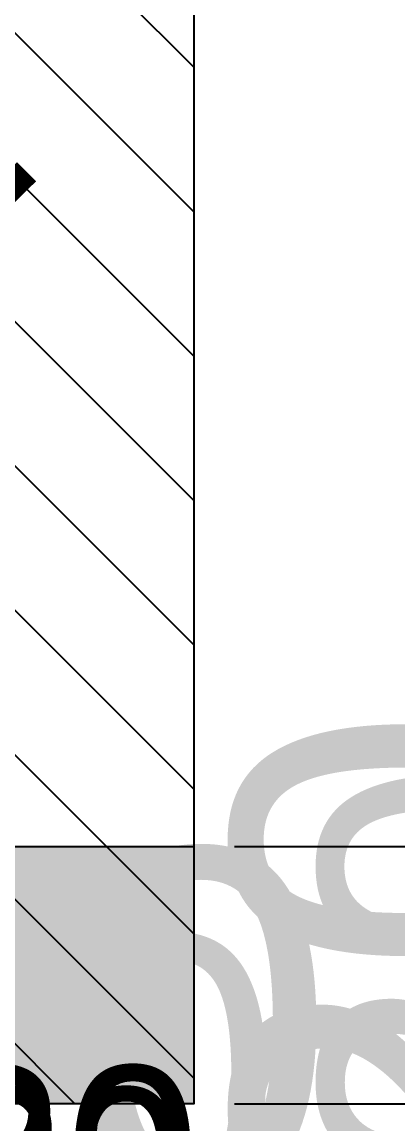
# Model space of a CAD drawing. Header units: millimetres. Extents: x -26398 to 135532, y -376633 to 43268.
# Drawn here: x 18666.3 to 18695.4, y -358682.6 to -358596.9 of the extents above; entities that cross this region are included whole.
import ezdxf

# ---------------------------------------------------------------- set-up
doc = ezdxf.new("R2010")
doc.units = ezdxf.units.MM
for name, color, linetype in [('0 @ 10', 7, 'Continuous'), ('0 @ 4.5', 7, 'Continuous'), ('0 @ 5', 7, 'Continuous'), ('0 @ 8', 7, 'Continuous'), ('DIM', 7, 'Continuous'), ('DIM @ 10', 7, 'Continuous'), ('DIM @ 4.5', 7, 'Continuous'), ('DIM @ 5', 7, 'Continuous'), ('DIM @ 8', 7, 'Continuous'), ('TƯỜNG', 52, 'Continuous')]:
    doc.layers.add(name, color=color, linetype=linetype)
doc.styles.get("Standard").update_dxf_attribs({"font": 'arial.ttf'})
doc.dimstyles.new('SCALE dimmatbang', dxfattribs={"dimscale": 70, "dimtxt": 2.7, "dimasz": 1.4, "dimexe": 1.7, "dimexo": 0.7, "dimtad": 1, "dimtoh": 1, "dimdec": 1, "dimtxsty": 'Standard', "dimblk": 'ARCHTICK', "dimcen": 2.5, "dimclrd": 1, "dimclre": 256, "dimadec": 0, "dimazin": 0, "dimtfac": 1, "dimtdec": 1, "dimtmove": 0, "dimatfit": 3, "dimfxl": 1, "dimarcsym": 0})

# ---------------------------------------------------------------- blocks, each defined once
blk = doc.blocks.new('_ArchTick')
at = {"color": 0, "linetype": 'ByBlock', "const_width": 0.15}
blk.add_lwpolyline([(-0.5, -0.5), (0.5, 0.5)], dxfattribs=at)
blk = doc.blocks.new('*D8852')
at = {"lineweight": -2, "transparency": 16777216}
for p, q in [((18659.598, -358684.152), (18659.598, -358702.58)), ((18679.598, -358684.152), (18679.598, -358702.58))]:
    blk.add_line(p, q, dxfattribs=at)
at = {"color": 1, "lineweight": -2, "transparency": 16777216}
blk.add_line((18659.598, -358694.93), (18679.598, -358694.93), dxfattribs=at)
at = {"layer": 'DEFPOINTS', "color": 0, "transparency": 16777216}
for p in [(18659.598, -358681.002), (18679.598, -358681.002), (18679.598, -358694.93)]:
    blk.add_point(p, dxfattribs=at)
at = {"color": 1, "lineweight": -2, "transparency": 16777216, "xscale": 6.3, "yscale": 6.3, "zscale": 6.3, "rotation": 180}
blk.add_blockref('_ArchTick', (18659.598, -358694.93), dxfattribs=at)
at = {"color": 1, "lineweight": -2, "transparency": 16777216, "xscale": 6.3, "yscale": 6.3, "zscale": 6.3}
blk.add_blockref('_ArchTick', (18679.598, -358694.93), dxfattribs=at)
at = {"color": 0, "transparency": 16777216, "insert": (18669.598, -358685.914), "char_height": 12.15, "attachment_point": 5}
blk.add_mtext('20', dxfattribs=at)
blk = doc.blocks.new('*D8853')
at = {"lineweight": -2, "transparency": 16777216}
for p, q in [((18659.598, -358688.002), (18659.598, -358711.93)), ((18679.598, -358688.002), (18679.598, -358711.93))]:
    blk.add_line(p, q, dxfattribs=at)
at = {"color": 1, "lineweight": -2, "transparency": 16777216}
blk.add_line((18659.598, -358694.93), (18679.598, -358694.93), dxfattribs=at)
at = {"layer": 'DEFPOINTS', "color": 0, "transparency": 16777216}
for p in [(18659.598, -358681.002), (18679.598, -358681.002), (18679.598, -358694.93)]:
    blk.add_point(p, dxfattribs=at)
at = {"color": 1, "lineweight": -2, "transparency": 16777216, "xscale": 14, "yscale": 14, "zscale": 14, "rotation": 180}
blk.add_blockref('_ArchTick', (18659.598, -358694.93), dxfattribs=at)
at = {"color": 1, "lineweight": -2, "transparency": 16777216, "xscale": 14, "yscale": 14, "zscale": 14}
blk.add_blockref('_ArchTick', (18679.598, -358694.93), dxfattribs=at)
at = {"color": 0, "transparency": 16777216, "insert": (18669.598, -358674.894), "char_height": 27, "attachment_point": 5}
blk.add_mtext('20', dxfattribs=at)
blk = doc.blocks.new('*D8854')
at = {"lineweight": -2, "transparency": 16777216}
for p, q in [((18659.598, -358686.602), (18659.598, -358708.53)), ((18679.598, -358686.602), (18679.598, -358708.53))]:
    blk.add_line(p, q, dxfattribs=at)
at = {"color": 1, "lineweight": -2, "transparency": 16777216}
blk.add_line((18659.598, -358694.93), (18679.598, -358694.93), dxfattribs=at)
at = {"layer": 'DEFPOINTS', "color": 0, "transparency": 16777216}
for p in [(18659.598, -358681.002), (18679.598, -358681.002), (18679.598, -358694.93)]:
    blk.add_point(p, dxfattribs=at)
at = {"color": 1, "lineweight": -2, "transparency": 16777216, "xscale": 11.2, "yscale": 11.2, "zscale": 11.2, "rotation": 180}
blk.add_blockref('_ArchTick', (18659.598, -358694.93), dxfattribs=at)
at = {"color": 1, "lineweight": -2, "transparency": 16777216, "xscale": 11.2, "yscale": 11.2, "zscale": 11.2}
blk.add_blockref('_ArchTick', (18679.598, -358694.93), dxfattribs=at)
at = {"color": 0, "transparency": 16777216, "insert": (18669.598, -358678.901), "char_height": 21.6, "attachment_point": 5}
blk.add_mtext('20', dxfattribs=at)
blk = doc.blocks.new('*D8855')
at = {"lineweight": -2, "transparency": 16777216}
for p, q in [((18659.598, -358684.502), (18659.598, -358703.43)), ((18679.598, -358684.502), (18679.598, -358703.43))]:
    blk.add_line(p, q, dxfattribs=at)
at = {"color": 1, "lineweight": -2, "transparency": 16777216}
blk.add_line((18659.598, -358694.93), (18679.598, -358694.93), dxfattribs=at)
at = {"layer": 'DEFPOINTS', "color": 0, "transparency": 16777216}
for p in [(18659.598, -358681.002), (18679.598, -358681.002), (18679.598, -358694.93)]:
    blk.add_point(p, dxfattribs=at)
at = {"color": 1, "lineweight": -2, "transparency": 16777216, "xscale": 7, "yscale": 7, "zscale": 7, "rotation": 180}
blk.add_blockref('_ArchTick', (18659.598, -358694.93), dxfattribs=at)
at = {"color": 1, "lineweight": -2, "transparency": 16777216, "xscale": 7, "yscale": 7, "zscale": 7}
blk.add_blockref('_ArchTick', (18679.598, -358694.93), dxfattribs=at)
at = {"color": 0, "transparency": 16777216, "insert": (18669.598, -358684.912), "char_height": 13.5, "attachment_point": 5}
blk.add_mtext('20', dxfattribs=at)
blk = doc.blocks.new('*D8856')
at = {"layer": 'DEFPOINTS', "color": 0, "transparency": 16777216}
for p in [(18079.598, -358681.002), (18679.598, -358681.002), (18079.598, -358821.882)]:
    blk.add_point(p, dxfattribs=at)
at = {"layer": 'DIM', "lineweight": -2, "transparency": 16777216}
for p, q in [((18079.598, -358684.152), (18079.598, -358829.532)), ((18679.598, -358684.152), (18679.598, -358829.532))]:
    blk.add_line(p, q, dxfattribs=at)
at = {"layer": 'DIM', "color": 1, "lineweight": -2, "transparency": 16777216}
blk.add_line((18679.598, -358821.882), (18079.598, -358821.882), dxfattribs=at)
at = {"layer": 'DIM', "color": 1, "lineweight": -2, "transparency": 16777216, "xscale": 6.3, "yscale": 6.3, "zscale": 6.3, "rotation": 180}
blk.add_blockref('_ArchTick', (18079.598, -358821.882), dxfattribs=at)
at = {"layer": 'DIM', "color": 1, "lineweight": -2, "transparency": 16777216, "xscale": 6.3, "yscale": 6.3, "zscale": 6.3}
blk.add_blockref('_ArchTick', (18679.598, -358821.882), dxfattribs=at)
at = {"layer": 'DIM', "color": 0, "transparency": 16777216, "insert": (18379.598, -358812.866), "char_height": 12.15, "attachment_point": 5}
blk.add_mtext('600', dxfattribs=at)
blk = doc.blocks.new('*D8857')
at = {"layer": 'DEFPOINTS', "color": 0, "transparency": 16777216}
for p in [(18079.598, -358681.002), (18679.598, -358681.002), (18079.598, -358821.882)]:
    blk.add_point(p, dxfattribs=at)
at = {"layer": 'DIM', "lineweight": -2, "transparency": 16777216}
for p, q in [((18079.598, -358688.002), (18079.598, -358838.882)), ((18679.598, -358688.002), (18679.598, -358838.882))]:
    blk.add_line(p, q, dxfattribs=at)
at = {"layer": 'DIM', "color": 1, "lineweight": -2, "transparency": 16777216}
blk.add_line((18679.598, -358821.882), (18079.598, -358821.882), dxfattribs=at)
at = {"layer": 'DIM', "color": 1, "lineweight": -2, "transparency": 16777216, "xscale": 14, "yscale": 14, "zscale": 14, "rotation": 180}
blk.add_blockref('_ArchTick', (18079.598, -358821.882), dxfattribs=at)
at = {"layer": 'DIM', "color": 1, "lineweight": -2, "transparency": 16777216, "xscale": 14, "yscale": 14, "zscale": 14}
blk.add_blockref('_ArchTick', (18679.598, -358821.882), dxfattribs=at)
at = {"layer": 'DIM', "color": 0, "transparency": 16777216, "insert": (18379.598, -358801.846), "char_height": 27, "attachment_point": 5}
blk.add_mtext('600', dxfattribs=at)
blk = doc.blocks.new('*D8858')
at = {"layer": 'DEFPOINTS', "color": 0, "transparency": 16777216}
for p in [(18079.598, -358681.002), (18679.598, -358681.002), (18079.598, -358821.882)]:
    blk.add_point(p, dxfattribs=at)
at = {"layer": 'DIM', "lineweight": -2, "transparency": 16777216}
for p, q in [((18079.598, -358686.602), (18079.598, -358835.482)), ((18679.598, -358686.602), (18679.598, -358835.482))]:
    blk.add_line(p, q, dxfattribs=at)
at = {"layer": 'DIM', "color": 1, "lineweight": -2, "transparency": 16777216}
blk.add_line((18679.598, -358821.882), (18079.598, -358821.882), dxfattribs=at)
at = {"layer": 'DIM', "color": 1, "lineweight": -2, "transparency": 16777216, "xscale": 11.2, "yscale": 11.2, "zscale": 11.2, "rotation": 180}
blk.add_blockref('_ArchTick', (18079.598, -358821.882), dxfattribs=at)
at = {"layer": 'DIM', "color": 1, "lineweight": -2, "transparency": 16777216, "xscale": 11.2, "yscale": 11.2, "zscale": 11.2}
blk.add_blockref('_ArchTick', (18679.598, -358821.882), dxfattribs=at)
at = {"layer": 'DIM', "color": 0, "transparency": 16777216, "insert": (18379.598, -358805.854), "char_height": 21.6, "attachment_point": 5}
blk.add_mtext('600', dxfattribs=at)
blk = doc.blocks.new('*D8859')
at = {"layer": 'DEFPOINTS', "color": 0, "transparency": 16777216}
for p in [(18079.598, -358681.002), (18679.598, -358681.002), (18079.598, -358821.882)]:
    blk.add_point(p, dxfattribs=at)
at = {"layer": 'DIM', "lineweight": -2, "transparency": 16777216}
for p, q in [((18079.598, -358684.502), (18079.598, -358830.382)), ((18679.598, -358684.502), (18679.598, -358830.382))]:
    blk.add_line(p, q, dxfattribs=at)
at = {"layer": 'DIM', "color": 1, "lineweight": -2, "transparency": 16777216}
blk.add_line((18679.598, -358821.882), (18079.598, -358821.882), dxfattribs=at)
at = {"layer": 'DIM', "color": 1, "lineweight": -2, "transparency": 16777216, "xscale": 7, "yscale": 7, "zscale": 7, "rotation": 180}
blk.add_blockref('_ArchTick', (18079.598, -358821.882), dxfattribs=at)
at = {"layer": 'DIM', "color": 1, "lineweight": -2, "transparency": 16777216, "xscale": 7, "yscale": 7, "zscale": 7}
blk.add_blockref('_ArchTick', (18679.598, -358821.882), dxfattribs=at)
at = {"layer": 'DIM', "color": 0, "transparency": 16777216, "insert": (18379.598, -358811.864), "char_height": 13.5, "attachment_point": 5}
blk.add_mtext('600', dxfattribs=at)
blk = doc.blocks.new('*D8576')
at = {"layer": 'DEFPOINTS', "color": 0, "transparency": 16777216}
for p in [(18679.598, -358291.002), (18750.836, -358291.002), (18679.598, -358661.002)]:
    blk.add_point(p, dxfattribs=at)
at = {"layer": 'DIM', "lineweight": -2, "transparency": 16777216}
for p, q in [((18682.748, -358291.002), (18758.486, -358291.002)), ((18682.748, -358661.002), (18758.486, -358661.002))]:
    blk.add_line(p, q, dxfattribs=at)
at = {"layer": 'DIM', "color": 1, "lineweight": -2, "transparency": 16777216}
blk.add_line((18750.836, -358661.002), (18750.836, -358291.002), dxfattribs=at)
at = {"layer": 'DIM', "color": 1, "lineweight": -2, "transparency": 16777216, "xscale": 6.3, "yscale": 6.3, "zscale": 6.3}
for p, rotation in [((18750.836, -358291.002), 90), ((18750.836, -358661.002), 270)]:
    blk.add_blockref('_ArchTick', p, dxfattribs=dict(at, rotation=rotation))
at = {"layer": 'DIM', "color": 0, "transparency": 16777216, "insert": (18741.816, -358476.002), "char_height": 12.15, "attachment_point": 5, "rotation": 90}
blk.add_mtext('370', dxfattribs=at)
blk = doc.blocks.new('*D8577')
at = {"layer": 'DEFPOINTS', "color": 0, "transparency": 16777216}
for p in [(18679.598, -358291.002), (18750.836, -358291.002), (18679.598, -358661.002)]:
    blk.add_point(p, dxfattribs=at)
at = {"layer": 'DIM', "lineweight": -2, "transparency": 16777216}
for p, q in [((18686.598, -358291.002), (18767.836, -358291.002)), ((18686.598, -358661.002), (18767.836, -358661.002))]:
    blk.add_line(p, q, dxfattribs=at)
at = {"layer": 'DIM', "color": 1, "lineweight": -2, "transparency": 16777216}
blk.add_line((18750.836, -358661.002), (18750.836, -358291.002), dxfattribs=at)
at = {"layer": 'DIM', "color": 1, "lineweight": -2, "transparency": 16777216, "xscale": 14, "yscale": 14, "zscale": 14}
for p, rotation in [((18750.836, -358291.002), 90), ((18750.836, -358661.002), 270)]:
    blk.add_blockref('_ArchTick', p, dxfattribs=dict(at, rotation=rotation))
at = {"layer": 'DIM', "color": 0, "transparency": 16777216, "insert": (18730.792, -358476.002), "char_height": 27, "attachment_point": 5, "rotation": 90}
blk.add_mtext('370', dxfattribs=at)
blk = doc.blocks.new('*D8578')
at = {"layer": 'DEFPOINTS', "color": 0, "transparency": 16777216}
for p in [(18679.598, -358291.002), (18750.836, -358291.002), (18679.598, -358661.002)]:
    blk.add_point(p, dxfattribs=at)
at = {"layer": 'DIM', "lineweight": -2, "transparency": 16777216}
for p, q in [((18685.198, -358291.002), (18764.436, -358291.002)), ((18685.198, -358661.002), (18764.436, -358661.002))]:
    blk.add_line(p, q, dxfattribs=at)
at = {"layer": 'DIM', "color": 1, "lineweight": -2, "transparency": 16777216}
blk.add_line((18750.836, -358661.002), (18750.836, -358291.002), dxfattribs=at)
at = {"layer": 'DIM', "color": 1, "lineweight": -2, "transparency": 16777216, "xscale": 11.2, "yscale": 11.2, "zscale": 11.2}
for p, rotation in [((18750.836, -358291.002), 90), ((18750.836, -358661.002), 270)]:
    blk.add_blockref('_ArchTick', p, dxfattribs=dict(at, rotation=rotation))
at = {"layer": 'DIM', "color": 0, "transparency": 16777216, "insert": (18734.801, -358476.002), "char_height": 21.6, "attachment_point": 5, "rotation": 90}
blk.add_mtext('370', dxfattribs=at)
blk = doc.blocks.new('*D8579')
at = {"layer": 'DEFPOINTS', "color": 0, "transparency": 16777216}
for p in [(18679.598, -358291.002), (18750.836, -358291.002), (18679.598, -358661.002)]:
    blk.add_point(p, dxfattribs=at)
at = {"layer": 'DIM', "lineweight": -2, "transparency": 16777216}
for p, q in [((18683.098, -358291.002), (18759.336, -358291.002)), ((18683.098, -358661.002), (18759.336, -358661.002))]:
    blk.add_line(p, q, dxfattribs=at)
at = {"layer": 'DIM', "color": 1, "lineweight": -2, "transparency": 16777216}
blk.add_line((18750.836, -358661.002), (18750.836, -358291.002), dxfattribs=at)
at = {"layer": 'DIM', "color": 1, "lineweight": -2, "transparency": 16777216, "xscale": 7, "yscale": 7, "zscale": 7}
for p, rotation in [((18750.836, -358291.002), 90), ((18750.836, -358661.002), 270)]:
    blk.add_blockref('_ArchTick', p, dxfattribs=dict(at, rotation=rotation))
at = {"layer": 'DIM', "color": 0, "transparency": 16777216, "insert": (18740.814, -358476.002), "char_height": 13.5, "attachment_point": 5, "rotation": 90}
blk.add_mtext('370', dxfattribs=at)
blk = doc.blocks.new('*D8580')
at = {"lineweight": -2, "transparency": 16777216}
for p, q in [((18682.748, -358661.002), (18723.997, -358661.002)), ((18682.748, -358681.002), (18723.997, -358681.002))]:
    blk.add_line(p, q, dxfattribs=at)
at = {"color": 1, "lineweight": -2, "transparency": 16777216}
blk.add_line((18716.347, -358681.002), (18716.347, -358661.002), dxfattribs=at)
at = {"layer": 'DEFPOINTS', "color": 0, "transparency": 16777216}
for p in [(18679.598, -358661.002), (18716.347, -358661.002), (18679.598, -358681.002)]:
    blk.add_point(p, dxfattribs=at)
at = {"color": 1, "lineweight": -2, "transparency": 16777216, "xscale": 6.3, "yscale": 6.3, "zscale": 6.3}
for p, rotation in [((18716.347, -358661.002), 90), ((18716.347, -358681.002), 270)]:
    blk.add_blockref('_ArchTick', p, dxfattribs=dict(at, rotation=rotation))
at = {"color": 0, "transparency": 16777216, "insert": (18707.331, -358671.002), "char_height": 12.15, "attachment_point": 5, "rotation": 90}
blk.add_mtext('20', dxfattribs=at)
blk = doc.blocks.new('*D8581')
at = {"lineweight": -2, "transparency": 16777216}
for p, q in [((18686.598, -358661.002), (18733.347, -358661.002)), ((18686.598, -358681.002), (18733.347, -358681.002))]:
    blk.add_line(p, q, dxfattribs=at)
at = {"color": 1, "lineweight": -2, "transparency": 16777216}
blk.add_line((18716.347, -358681.002), (18716.347, -358661.002), dxfattribs=at)
at = {"layer": 'DEFPOINTS', "color": 0, "transparency": 16777216}
for p in [(18679.598, -358661.002), (18716.347, -358661.002), (18679.598, -358681.002)]:
    blk.add_point(p, dxfattribs=at)
at = {"color": 1, "lineweight": -2, "transparency": 16777216, "xscale": 14, "yscale": 14, "zscale": 14}
for p, rotation in [((18716.347, -358661.002), 90), ((18716.347, -358681.002), 270)]:
    blk.add_blockref('_ArchTick', p, dxfattribs=dict(at, rotation=rotation))
at = {"color": 0, "transparency": 16777216, "insert": (18696.312, -358671.002), "char_height": 27, "attachment_point": 5, "rotation": 90}
blk.add_mtext('20', dxfattribs=at)
blk = doc.blocks.new('*D8582')
at = {"lineweight": -2, "transparency": 16777216}
for p, q in [((18685.198, -358661.002), (18729.947, -358661.002)), ((18685.198, -358681.002), (18729.947, -358681.002))]:
    blk.add_line(p, q, dxfattribs=at)
at = {"color": 1, "lineweight": -2, "transparency": 16777216}
blk.add_line((18716.347, -358681.002), (18716.347, -358661.002), dxfattribs=at)
at = {"layer": 'DEFPOINTS', "color": 0, "transparency": 16777216}
for p in [(18679.598, -358661.002), (18716.347, -358661.002), (18679.598, -358681.002)]:
    blk.add_point(p, dxfattribs=at)
at = {"color": 1, "lineweight": -2, "transparency": 16777216, "xscale": 11.2, "yscale": 11.2, "zscale": 11.2}
for p, rotation in [((18716.347, -358661.002), 90), ((18716.347, -358681.002), 270)]:
    blk.add_blockref('_ArchTick', p, dxfattribs=dict(at, rotation=rotation))
at = {"color": 0, "transparency": 16777216, "insert": (18700.319, -358671.002), "char_height": 21.6, "attachment_point": 5, "rotation": 90}
blk.add_mtext('20', dxfattribs=at)
blk = doc.blocks.new('*D8583')
at = {"lineweight": -2, "transparency": 16777216}
for p, q in [((18683.098, -358661.002), (18724.847, -358661.002)), ((18683.098, -358681.002), (18724.847, -358681.002))]:
    blk.add_line(p, q, dxfattribs=at)
at = {"color": 1, "lineweight": -2, "transparency": 16777216}
blk.add_line((18716.347, -358681.002), (18716.347, -358661.002), dxfattribs=at)
at = {"layer": 'DEFPOINTS', "color": 0, "transparency": 16777216}
for p in [(18679.598, -358661.002), (18716.347, -358661.002), (18679.598, -358681.002)]:
    blk.add_point(p, dxfattribs=at)
at = {"color": 1, "lineweight": -2, "transparency": 16777216, "xscale": 7, "yscale": 7, "zscale": 7}
for p, rotation in [((18716.347, -358661.002), 90), ((18716.347, -358681.002), 270)]:
    blk.add_blockref('_ArchTick', p, dxfattribs=dict(at, rotation=rotation))
at = {"color": 0, "transparency": 16777216, "insert": (18706.329, -358671.002), "char_height": 13.5, "attachment_point": 5, "rotation": 90}
blk.add_mtext('20', dxfattribs=at)
blk = doc.blocks.new('*D8604')
at = {"layer": 'DEFPOINTS', "color": 0, "transparency": 16777216}
for p in [(18679.598, -358281.002), (18809.563, -358281.002), (18679.598, -358681.002)]:
    blk.add_point(p, dxfattribs=at)
at = {"layer": 'DIM', "lineweight": -2, "transparency": 16777216}
for p, q in [((18682.748, -358281.002), (18817.213, -358281.002)), ((18682.748, -358681.002), (18817.213, -358681.002))]:
    blk.add_line(p, q, dxfattribs=at)
at = {"layer": 'DIM', "color": 1, "lineweight": -2, "transparency": 16777216}
blk.add_line((18809.563, -358681.002), (18809.563, -358281.002), dxfattribs=at)
at = {"layer": 'DIM', "color": 1, "lineweight": -2, "transparency": 16777216, "xscale": 6.3, "yscale": 6.3, "zscale": 6.3}
for p, rotation in [((18809.563, -358281.002), 90), ((18809.563, -358681.002), 270)]:
    blk.add_blockref('_ArchTick', p, dxfattribs=dict(at, rotation=rotation))
at = {"layer": 'DIM', "color": 0, "transparency": 16777216, "insert": (18800.547, -358481.002), "char_height": 12.15, "attachment_point": 5, "rotation": 90}
blk.add_mtext('400', dxfattribs=at)
blk = doc.blocks.new('*D8605')
at = {"layer": 'DEFPOINTS', "color": 0, "transparency": 16777216}
for p in [(18679.598, -358281.002), (18809.563, -358281.002), (18679.598, -358681.002)]:
    blk.add_point(p, dxfattribs=at)
at = {"layer": 'DIM', "lineweight": -2, "transparency": 16777216}
for p, q in [((18686.598, -358281.002), (18826.563, -358281.002)), ((18686.598, -358681.002), (18826.563, -358681.002))]:
    blk.add_line(p, q, dxfattribs=at)
at = {"layer": 'DIM', "color": 1, "lineweight": -2, "transparency": 16777216}
blk.add_line((18809.563, -358681.002), (18809.563, -358281.002), dxfattribs=at)
at = {"layer": 'DIM', "color": 1, "lineweight": -2, "transparency": 16777216, "xscale": 14, "yscale": 14, "zscale": 14}
for p, rotation in [((18809.563, -358281.002), 90), ((18809.563, -358681.002), 270)]:
    blk.add_blockref('_ArchTick', p, dxfattribs=dict(at, rotation=rotation))
at = {"layer": 'DIM', "color": 0, "transparency": 16777216, "insert": (18789.527, -358481.002), "char_height": 27, "attachment_point": 5, "rotation": 90}
blk.add_mtext('400', dxfattribs=at)
blk = doc.blocks.new('*D8606')
at = {"layer": 'DEFPOINTS', "color": 0, "transparency": 16777216}
for p in [(18679.598, -358281.002), (18809.563, -358281.002), (18679.598, -358681.002)]:
    blk.add_point(p, dxfattribs=at)
at = {"layer": 'DIM', "lineweight": -2, "transparency": 16777216}
for p, q in [((18685.198, -358281.002), (18823.163, -358281.002)), ((18685.198, -358681.002), (18823.163, -358681.002))]:
    blk.add_line(p, q, dxfattribs=at)
at = {"layer": 'DIM', "color": 1, "lineweight": -2, "transparency": 16777216}
blk.add_line((18809.563, -358681.002), (18809.563, -358281.002), dxfattribs=at)
at = {"layer": 'DIM', "color": 1, "lineweight": -2, "transparency": 16777216, "xscale": 11.2, "yscale": 11.2, "zscale": 11.2}
for p, rotation in [((18809.563, -358281.002), 90), ((18809.563, -358681.002), 270)]:
    blk.add_blockref('_ArchTick', p, dxfattribs=dict(at, rotation=rotation))
at = {"layer": 'DIM', "color": 0, "transparency": 16777216, "insert": (18793.534, -358481.002), "char_height": 21.6, "attachment_point": 5, "rotation": 90}
blk.add_mtext('400', dxfattribs=at)
blk = doc.blocks.new('*D8607')
at = {"layer": 'DEFPOINTS', "color": 0, "transparency": 16777216}
for p in [(18679.598, -358281.002), (18809.563, -358281.002), (18679.598, -358681.002)]:
    blk.add_point(p, dxfattribs=at)
at = {"layer": 'DIM', "lineweight": -2, "transparency": 16777216}
for p, q in [((18683.098, -358281.002), (18818.063, -358281.002)), ((18683.098, -358681.002), (18818.063, -358681.002))]:
    blk.add_line(p, q, dxfattribs=at)
at = {"layer": 'DIM', "color": 1, "lineweight": -2, "transparency": 16777216}
blk.add_line((18809.563, -358681.002), (18809.563, -358281.002), dxfattribs=at)
at = {"layer": 'DIM', "color": 1, "lineweight": -2, "transparency": 16777216, "xscale": 7, "yscale": 7, "zscale": 7}
for p, rotation in [((18809.563, -358281.002), 90), ((18809.563, -358681.002), 270)]:
    blk.add_blockref('_ArchTick', p, dxfattribs=dict(at, rotation=rotation))
at = {"layer": 'DIM', "color": 0, "transparency": 16777216, "insert": (18799.545, -358481.002), "char_height": 13.5, "attachment_point": 5, "rotation": 90}
blk.add_mtext('400', dxfattribs=at)
blk = doc.blocks.new('*D8773')
at = {"layer": 'DEFPOINTS', "color": 0, "transparency": 16777216}
for p in [(18079.598, -358615.552), (18079.598, -358615.552), (18659.598, -358615.552)]:
    blk.add_point(p, dxfattribs=at)
at = {"layer": 'DIM', "lineweight": -2, "transparency": 16777216}
for p, q in [((18079.598, -358608.552), (18079.598, -358598.552)), ((18659.598, -358608.552), (18659.598, -358598.552))]:
    blk.add_line(p, q, dxfattribs=at)
at = {"layer": 'DIM', "color": 1, "lineweight": -2, "transparency": 16777216}
blk.add_line((18659.598, -358615.552), (18079.598, -358615.552), dxfattribs=at)
at = {"layer": 'DIM', "color": 1, "lineweight": -2, "transparency": 16777216, "xscale": 14, "yscale": 14, "zscale": 14, "rotation": 180}
blk.add_blockref('_ArchTick', (18079.598, -358615.552), dxfattribs=at)
at = {"layer": 'DIM', "color": 1, "lineweight": -2, "transparency": 16777216, "xscale": 14, "yscale": 14, "zscale": 14}
blk.add_blockref('_ArchTick', (18659.598, -358615.552), dxfattribs=at)
at = {"layer": 'DIM', "color": 0, "transparency": 16777216, "insert": (18369.598, -358595.517), "char_height": 27, "attachment_point": 5}
blk.add_mtext('580', dxfattribs=at)
blk = doc.blocks.new('*D8652')
at = {"layer": 'DEFPOINTS', "color": 0, "transparency": 16777216}
for p in [(15779.598, -358681.002), (18679.598, -358681.002), (15779.598, -358904.202)]:
    blk.add_point(p, dxfattribs=at)
at = {"layer": 'DIM', "lineweight": -2, "transparency": 16777216}
for p, q in [((15779.598, -358684.152), (15779.598, -358911.852)), ((18679.598, -358684.152), (18679.598, -358911.852))]:
    blk.add_line(p, q, dxfattribs=at)
at = {"layer": 'DIM', "color": 1, "lineweight": -2, "transparency": 16777216}
blk.add_line((18679.598, -358904.202), (15779.598, -358904.202), dxfattribs=at)
at = {"layer": 'DIM', "color": 1, "lineweight": -2, "transparency": 16777216, "xscale": 6.3, "yscale": 6.3, "zscale": 6.3, "rotation": 180}
blk.add_blockref('_ArchTick', (15779.598, -358904.202), dxfattribs=at)
at = {"layer": 'DIM', "color": 1, "lineweight": -2, "transparency": 16777216, "xscale": 6.3, "yscale": 6.3, "zscale": 6.3}
blk.add_blockref('_ArchTick', (18679.598, -358904.202), dxfattribs=at)
at = {"layer": 'DIM', "color": 0, "transparency": 16777216, "insert": (17229.598, -358895.186), "char_height": 12.15, "attachment_point": 5}
blk.add_mtext('2900', dxfattribs=at)
blk = doc.blocks.new('*D8653')
at = {"layer": 'DEFPOINTS', "color": 0, "transparency": 16777216}
for p in [(15779.598, -358681.002), (18679.598, -358681.002), (15779.598, -358904.202)]:
    blk.add_point(p, dxfattribs=at)
at = {"layer": 'DIM', "lineweight": -2, "transparency": 16777216}
for p, q in [((15779.598, -358688.002), (15779.598, -358921.202)), ((18679.598, -358688.002), (18679.598, -358921.202))]:
    blk.add_line(p, q, dxfattribs=at)
at = {"layer": 'DIM', "color": 1, "lineweight": -2, "transparency": 16777216}
blk.add_line((18679.598, -358904.202), (15779.598, -358904.202), dxfattribs=at)
at = {"layer": 'DIM', "color": 1, "lineweight": -2, "transparency": 16777216, "xscale": 14, "yscale": 14, "zscale": 14, "rotation": 180}
blk.add_blockref('_ArchTick', (15779.598, -358904.202), dxfattribs=at)
at = {"layer": 'DIM', "color": 1, "lineweight": -2, "transparency": 16777216, "xscale": 14, "yscale": 14, "zscale": 14}
blk.add_blockref('_ArchTick', (18679.598, -358904.202), dxfattribs=at)
at = {"layer": 'DIM', "color": 0, "transparency": 16777216, "insert": (17229.598, -358884.166), "char_height": 27, "attachment_point": 5}
blk.add_mtext('2900', dxfattribs=at)
blk = doc.blocks.new('*D8654')
at = {"layer": 'DEFPOINTS', "color": 0, "transparency": 16777216}
for p in [(15779.598, -358681.002), (18679.598, -358681.002), (15779.598, -358904.202)]:
    blk.add_point(p, dxfattribs=at)
at = {"layer": 'DIM', "lineweight": -2, "transparency": 16777216}
for p, q in [((15779.598, -358686.602), (15779.598, -358917.802)), ((18679.598, -358686.602), (18679.598, -358917.802))]:
    blk.add_line(p, q, dxfattribs=at)
at = {"layer": 'DIM', "color": 1, "lineweight": -2, "transparency": 16777216}
blk.add_line((18679.598, -358904.202), (15779.598, -358904.202), dxfattribs=at)
at = {"layer": 'DIM', "color": 1, "lineweight": -2, "transparency": 16777216, "xscale": 11.2, "yscale": 11.2, "zscale": 11.2, "rotation": 180}
blk.add_blockref('_ArchTick', (15779.598, -358904.202), dxfattribs=at)
at = {"layer": 'DIM', "color": 1, "lineweight": -2, "transparency": 16777216, "xscale": 11.2, "yscale": 11.2, "zscale": 11.2}
blk.add_blockref('_ArchTick', (18679.598, -358904.202), dxfattribs=at)
at = {"layer": 'DIM', "color": 0, "transparency": 16777216, "insert": (17229.598, -358888.174), "char_height": 21.6, "attachment_point": 5}
blk.add_mtext('2900', dxfattribs=at)
blk = doc.blocks.new('*D8655')
at = {"layer": 'DEFPOINTS', "color": 0, "transparency": 16777216}
for p in [(15779.598, -358681.002), (18679.598, -358681.002), (15779.598, -358904.202)]:
    blk.add_point(p, dxfattribs=at)
at = {"layer": 'DIM', "lineweight": -2, "transparency": 16777216}
for p, q in [((15779.598, -358684.502), (15779.598, -358912.702)), ((18679.598, -358684.502), (18679.598, -358912.702))]:
    blk.add_line(p, q, dxfattribs=at)
at = {"layer": 'DIM', "color": 1, "lineweight": -2, "transparency": 16777216}
blk.add_line((18679.598, -358904.202), (15779.598, -358904.202), dxfattribs=at)
at = {"layer": 'DIM', "color": 1, "lineweight": -2, "transparency": 16777216, "xscale": 7, "yscale": 7, "zscale": 7, "rotation": 180}
blk.add_blockref('_ArchTick', (15779.598, -358904.202), dxfattribs=at)
at = {"layer": 'DIM', "color": 1, "lineweight": -2, "transparency": 16777216, "xscale": 7, "yscale": 7, "zscale": 7}
blk.add_blockref('_ArchTick', (18679.598, -358904.202), dxfattribs=at)
at = {"layer": 'DIM', "color": 0, "transparency": 16777216, "insert": (17229.598, -358894.184), "char_height": 13.5, "attachment_point": 5}
blk.add_mtext('2900', dxfattribs=at)
blk = doc.blocks.new('*U9360')
at = {"layer": '0 @ 10'}
dim = blk.add_linear_dim(base=(18679.598, -358694.93), p1=(18659.598, -358681.002), p2=(18679.598, -358681.002), angle=180, dimstyle='SCALE dimmatbang', override={"dimscale": 10, "dimtix": 0, "dimtofl": 1, "dimtmove": 0, "dimatfit": 3}, dxfattribs=at)
dim.commit()
dim.dimension.update_dxf_attribs({"geometry": '*D8853', "text_midpoint": (18669.598, -358694.93), "dimtype": 128})
at = {"layer": '0 @ 4.5'}
dim = blk.add_linear_dim(base=(18679.598, -358694.93), p1=(18659.598, -358681.002), p2=(18679.598, -358681.002), angle=180, dimstyle='SCALE dimmatbang', override={"dimscale": 4.5, "dimtix": 0, "dimtofl": 1, "dimtmove": 0, "dimatfit": 3}, dxfattribs=at)
dim.commit()
dim.dimension.update_dxf_attribs({"geometry": '*D8852', "text_midpoint": (18669.598, -358694.93), "dimtype": 128})
at = {"layer": '0 @ 5'}
dim = blk.add_linear_dim(base=(18679.598, -358694.93), p1=(18659.598, -358681.002), p2=(18679.598, -358681.002), angle=180, dimstyle='SCALE dimmatbang', override={"dimscale": 5, "dimtix": 0, "dimtofl": 1, "dimtmove": 0, "dimatfit": 3}, dxfattribs=at)
dim.commit()
dim.dimension.update_dxf_attribs({"geometry": '*D8855', "text_midpoint": (18669.598, -358694.93), "dimtype": 128})
at = {"layer": '0 @ 8'}
dim = blk.add_linear_dim(base=(18679.598, -358694.93), p1=(18659.598, -358681.002), p2=(18679.598, -358681.002), angle=180, dimstyle='SCALE dimmatbang', override={"dimscale": 8, "dimtix": 0, "dimtofl": 1, "dimtmove": 0, "dimatfit": 3}, dxfattribs=at)
dim.commit()
dim.dimension.update_dxf_attribs({"geometry": '*D8854', "text_midpoint": (18669.598, -358694.93), "dimtype": 128})
blk = doc.blocks.new('*U9361')
at = {"layer": 'DIM @ 10'}
dim = blk.add_linear_dim(base=(18079.598, -358821.882), p1=(18679.598, -358681.002), p2=(18079.598, -358681.002), angle=180, dimstyle='SCALE dimmatbang', override={"dimscale": 10, "dimtix": 0, "dimtofl": 1, "dimtmove": 0, "dimatfit": 3}, dxfattribs=at)
dim.commit()
dim.dimension.update_dxf_attribs({"geometry": '*D8857', "text_midpoint": (18379.598, -358801.846)})
at = {"layer": 'DIM @ 4.5'}
dim = blk.add_linear_dim(base=(18079.598, -358821.882), p1=(18679.598, -358681.002), p2=(18079.598, -358681.002), angle=180, dimstyle='SCALE dimmatbang', override={"dimscale": 4.5, "dimtix": 0, "dimtofl": 1, "dimtmove": 0, "dimatfit": 3}, dxfattribs=at)
dim.commit()
dim.dimension.update_dxf_attribs({"geometry": '*D8856', "text_midpoint": (18379.598, -358812.866)})
at = {"layer": 'DIM @ 5'}
dim = blk.add_linear_dim(base=(18079.598, -358821.882), p1=(18679.598, -358681.002), p2=(18079.598, -358681.002), angle=180, dimstyle='SCALE dimmatbang', override={"dimscale": 5, "dimtix": 0, "dimtofl": 1, "dimtmove": 0, "dimatfit": 3}, dxfattribs=at)
dim.commit()
dim.dimension.update_dxf_attribs({"geometry": '*D8859', "text_midpoint": (18379.598, -358811.864)})
at = {"layer": 'DIM @ 8'}
dim = blk.add_linear_dim(base=(18079.598, -358821.882), p1=(18679.598, -358681.002), p2=(18079.598, -358681.002), angle=180, dimstyle='SCALE dimmatbang', override={"dimscale": 8, "dimtix": 0, "dimtofl": 1, "dimtmove": 0, "dimatfit": 3}, dxfattribs=at)
dim.commit()
dim.dimension.update_dxf_attribs({"geometry": '*D8858', "text_midpoint": (18379.598, -358805.854)})
blk = doc.blocks.new('*U9367')
at = {"layer": 'DIM @ 10'}
dim = blk.add_linear_dim(base=(18750.836, -358291.002), p1=(18679.598, -358661.002), p2=(18679.598, -358291.002), angle=90, dimstyle='SCALE dimmatbang', override={"dimscale": 10, "dimtix": 0, "dimtofl": 1, "dimtmove": 0, "dimatfit": 3}, dxfattribs=at)
dim.commit()
dim.dimension.update_dxf_attribs({"geometry": '*D8577', "text_midpoint": (18730.792, -358476.002)})
at = {"layer": 'DIM @ 4.5'}
dim = blk.add_linear_dim(base=(18750.836, -358291.002), p1=(18679.598, -358661.002), p2=(18679.598, -358291.002), angle=90, dimstyle='SCALE dimmatbang', override={"dimscale": 4.5, "dimtix": 0, "dimtofl": 1, "dimtmove": 0, "dimatfit": 3}, dxfattribs=at)
dim.commit()
dim.dimension.update_dxf_attribs({"geometry": '*D8576', "text_midpoint": (18741.816, -358476.002)})
at = {"layer": 'DIM @ 5'}
dim = blk.add_linear_dim(base=(18750.836, -358291.002), p1=(18679.598, -358661.002), p2=(18679.598, -358291.002), angle=90, dimstyle='SCALE dimmatbang', override={"dimscale": 5, "dimtix": 0, "dimtofl": 1, "dimtmove": 0, "dimatfit": 3}, dxfattribs=at)
dim.commit()
dim.dimension.update_dxf_attribs({"geometry": '*D8579', "text_midpoint": (18740.814, -358476.002)})
at = {"layer": 'DIM @ 8'}
dim = blk.add_linear_dim(base=(18750.836, -358291.002), p1=(18679.598, -358661.002), p2=(18679.598, -358291.002), angle=90, dimstyle='SCALE dimmatbang', override={"dimscale": 8, "dimtix": 0, "dimtofl": 1, "dimtmove": 0, "dimatfit": 3}, dxfattribs=at)
dim.commit()
dim.dimension.update_dxf_attribs({"geometry": '*D8578', "text_midpoint": (18734.801, -358476.002)})
blk = doc.blocks.new('*U9368')
at = {"layer": '0 @ 10'}
dim = blk.add_linear_dim(base=(18716.347, -358661.002), p1=(18679.598, -358681.002), p2=(18679.598, -358661.002), angle=90, dimstyle='SCALE dimmatbang', override={"dimscale": 10, "dimtix": 0, "dimtofl": 1, "dimtmove": 0, "dimatfit": 3}, dxfattribs=at)
dim.commit()
dim.dimension.update_dxf_attribs({"geometry": '*D8581', "text_midpoint": (18716.347, -358671.002), "dimtype": 128})
at = {"layer": '0 @ 4.5'}
dim = blk.add_linear_dim(base=(18716.347, -358661.002), p1=(18679.598, -358681.002), p2=(18679.598, -358661.002), angle=90, dimstyle='SCALE dimmatbang', override={"dimscale": 4.5, "dimtix": 0, "dimtofl": 1, "dimtmove": 0, "dimatfit": 3}, dxfattribs=at)
dim.commit()
dim.dimension.update_dxf_attribs({"geometry": '*D8580', "text_midpoint": (18716.347, -358671.002), "dimtype": 128})
at = {"layer": '0 @ 5'}
dim = blk.add_linear_dim(base=(18716.347, -358661.002), p1=(18679.598, -358681.002), p2=(18679.598, -358661.002), angle=90, dimstyle='SCALE dimmatbang', override={"dimscale": 5, "dimtix": 0, "dimtofl": 1, "dimtmove": 0, "dimatfit": 3}, dxfattribs=at)
dim.commit()
dim.dimension.update_dxf_attribs({"geometry": '*D8583', "text_midpoint": (18716.347, -358671.002), "dimtype": 128})
at = {"layer": '0 @ 8'}
dim = blk.add_linear_dim(base=(18716.347, -358661.002), p1=(18679.598, -358681.002), p2=(18679.598, -358661.002), angle=90, dimstyle='SCALE dimmatbang', override={"dimscale": 8, "dimtix": 0, "dimtofl": 1, "dimtmove": 0, "dimatfit": 3}, dxfattribs=at)
dim.commit()
dim.dimension.update_dxf_attribs({"geometry": '*D8582', "text_midpoint": (18716.347, -358671.002), "dimtype": 128})
blk = doc.blocks.new('*U9374')
at = {"layer": 'DIM @ 10'}
dim = blk.add_linear_dim(base=(18809.563, -358281.002), p1=(18679.598, -358681.002), p2=(18679.598, -358281.002), angle=90, dimstyle='SCALE dimmatbang', override={"dimscale": 10, "dimtix": 0, "dimtofl": 1, "dimtmove": 0, "dimatfit": 3}, dxfattribs=at)
dim.commit()
dim.dimension.update_dxf_attribs({"geometry": '*D8605', "text_midpoint": (18789.527, -358481.002)})
at = {"layer": 'DIM @ 4.5'}
dim = blk.add_linear_dim(base=(18809.563, -358281.002), p1=(18679.598, -358681.002), p2=(18679.598, -358281.002), angle=90, dimstyle='SCALE dimmatbang', override={"dimscale": 4.5, "dimtix": 0, "dimtofl": 1, "dimtmove": 0, "dimatfit": 3}, dxfattribs=at)
dim.commit()
dim.dimension.update_dxf_attribs({"geometry": '*D8604', "text_midpoint": (18800.547, -358481.002)})
at = {"layer": 'DIM @ 5'}
dim = blk.add_linear_dim(base=(18809.563, -358281.002), p1=(18679.598, -358681.002), p2=(18679.598, -358281.002), angle=90, dimstyle='SCALE dimmatbang', override={"dimscale": 5, "dimtix": 0, "dimtofl": 1, "dimtmove": 0, "dimatfit": 3}, dxfattribs=at)
dim.commit()
dim.dimension.update_dxf_attribs({"geometry": '*D8607', "text_midpoint": (18799.545, -358481.002)})
at = {"layer": 'DIM @ 8'}
dim = blk.add_linear_dim(base=(18809.563, -358281.002), p1=(18679.598, -358681.002), p2=(18679.598, -358281.002), angle=90, dimstyle='SCALE dimmatbang', override={"dimscale": 8, "dimtix": 0, "dimtofl": 1, "dimtmove": 0, "dimatfit": 3}, dxfattribs=at)
dim.commit()
dim.dimension.update_dxf_attribs({"geometry": '*D8606', "text_midpoint": (18793.534, -358481.002)})
blk = doc.blocks.new('*U9397')
at = {"layer": 'DIM @ 10'}
dim = blk.add_linear_dim(base=(18079.598, -358615.552), p1=(18659.598, -358615.552), p2=(18079.598, -358615.552), angle=180, dimstyle='SCALE dimmatbang', override={"dimscale": 10, "dimtix": 0, "dimtofl": 1, "dimtmove": 0, "dimatfit": 3}, dxfattribs=at)
dim.commit()
dim.dimension.update_dxf_attribs({"geometry": '*D8773', "text_midpoint": (18369.598, -358595.517)})
blk = doc.blocks.new('*U9437')
at = {"layer": 'DIM @ 10'}
dim = blk.add_linear_dim(base=(15779.598, -358904.202), p1=(18679.598, -358681.002), p2=(15779.598, -358681.002), angle=180, dimstyle='SCALE dimmatbang', override={"dimscale": 10, "dimtix": 0, "dimtofl": 1, "dimtmove": 0, "dimatfit": 3}, dxfattribs=at)
dim.commit()
dim.dimension.update_dxf_attribs({"geometry": '*D8653', "text_midpoint": (17229.598, -358884.166)})
at = {"layer": 'DIM @ 4.5'}
dim = blk.add_linear_dim(base=(15779.598, -358904.202), p1=(18679.598, -358681.002), p2=(15779.598, -358681.002), angle=180, dimstyle='SCALE dimmatbang', override={"dimscale": 4.5, "dimtix": 0, "dimtofl": 1, "dimtmove": 0, "dimatfit": 3}, dxfattribs=at)
dim.commit()
dim.dimension.update_dxf_attribs({"geometry": '*D8652', "text_midpoint": (17229.598, -358895.186)})
at = {"layer": 'DIM @ 5'}
dim = blk.add_linear_dim(base=(15779.598, -358904.202), p1=(18679.598, -358681.002), p2=(15779.598, -358681.002), angle=180, dimstyle='SCALE dimmatbang', override={"dimscale": 5, "dimtix": 0, "dimtofl": 1, "dimtmove": 0, "dimatfit": 3}, dxfattribs=at)
dim.commit()
dim.dimension.update_dxf_attribs({"geometry": '*D8655', "text_midpoint": (17229.598, -358894.184)})
at = {"layer": 'DIM @ 8'}
dim = blk.add_linear_dim(base=(15779.598, -358904.202), p1=(18679.598, -358681.002), p2=(15779.598, -358681.002), angle=180, dimstyle='SCALE dimmatbang', override={"dimscale": 8, "dimtix": 0, "dimtofl": 1, "dimtmove": 0, "dimatfit": 3}, dxfattribs=at)
dim.commit()
dim.dimension.update_dxf_attribs({"geometry": '*D8654', "text_midpoint": (17229.598, -358888.174)})

msp = doc.modelspace()

# ---------------------------------------------------------------- hatches: boundary and pattern name
h = msp.add_hatch(color=1)
h.dxf.hatch_style = 1
h.paths.add_polyline_path([(18679.598, -358681.002), (18679.598, -358661.002), (18649.598, -358661.002), (18649.598, -358681.002)])
at = {"layer": 'TƯỜNG'}
h = msp.add_hatch(dxfattribs=at)
h.set_pattern_fill('ANSI31', color=256, scale=2.5, angle=90)
h.set_pattern_definition([(135, (13712.819, -369068.479), (-5.61266, -5.61266), [])])
h.paths.add_polyline_path([(16079.598, -358281.002), (16079.598, -358661.002), (16089.598, -358661.002), (16089.598, -358291.002), (16674.598, -358291.002), (16674.598, -358661.002), (16684.598, -358661.002), (16684.598, -358291.002), (16974.598, -358291.002), (16974.598, -358661.002), (16984.598, -358661.002), (16984.598, -358291.002), (17274.598, -358291.002), (17274.598, -358661.002), (17284.598, -358661.002), (17284.598, -358291.002), (18069.598, -358291.002), (18069.598, -358661.002), (18079.598, -358661.002), (18079.598, -358291.002), (18659.598, -358291.002), (18659.598, -358281.002), (18079.598, -358281.002), (16679.598, -358281.002)], flags=17)
h.paths.add_polyline_path([(16689.598, -358071.002), (16689.598, -357701.002), (16679.598, -357701.002), (16679.598, -358071.002), (16089.598, -358071.002), (16089.598, -357701.002), (16079.598, -357701.002), (16079.598, -358081.002), (16679.598, -358081.002), (17679.598, -358081.002), (18659.598, -358081.002), (18659.598, -358071.002), (17689.598, -358071.002), (17689.598, -357701.002), (17679.598, -357701.002), (17679.598, -358071.002)], flags=17)
h.paths.add_polyline_path([(15799.598, -358661.002), (15799.598, -358681.002), (18679.598, -358681.002), (18679.598, -357681.002), (15779.598, -357681.002), (15779.598, -358661.002), (15799.598, -358661.002), (15799.598, -357701.002), (18659.598, -357701.002), (18659.598, -358661.002)])
h.paths.add_polyline_path([(15779.598, -358661.002), (15779.598, -358681.002), (15799.598, -358681.002), (15799.598, -358661.002)], flags=17)

# ---------------------------------------------------------------- linework, layer by layer
msp.add_lwpolyline([(18649.598, -358681.002), (18649.598, -358661.002), (18679.598, -358661.002), (18679.598, -358681.002)], close=True)
for p, q in [((18679.598, -357681.002), (18679.598, -358681.002)), ((18679.598, -358681.002), (15779.598, -358681.002))]:
    msp.add_line(p, q, dxfattribs=at)
msp.add_lwpolyline([(15779.598, -358681.002), (15779.598, -357681.002), (18679.598, -357681.002), (18679.598, -358681.002)], close=True, dxfattribs=at)

# ---------------------------------------------------------------- block references
for name in ['*U9368', '*U9360']:
    msp.add_blockref(name, (0, 0))
at = {"layer": 'DIM'}
for name in ['*U9374', '*U9367', '*U9397', '*U9437', '*U9361']:
    msp.add_blockref(name, (0, 0), dxfattribs=at)

doc.saveas('drawing.dxf')
